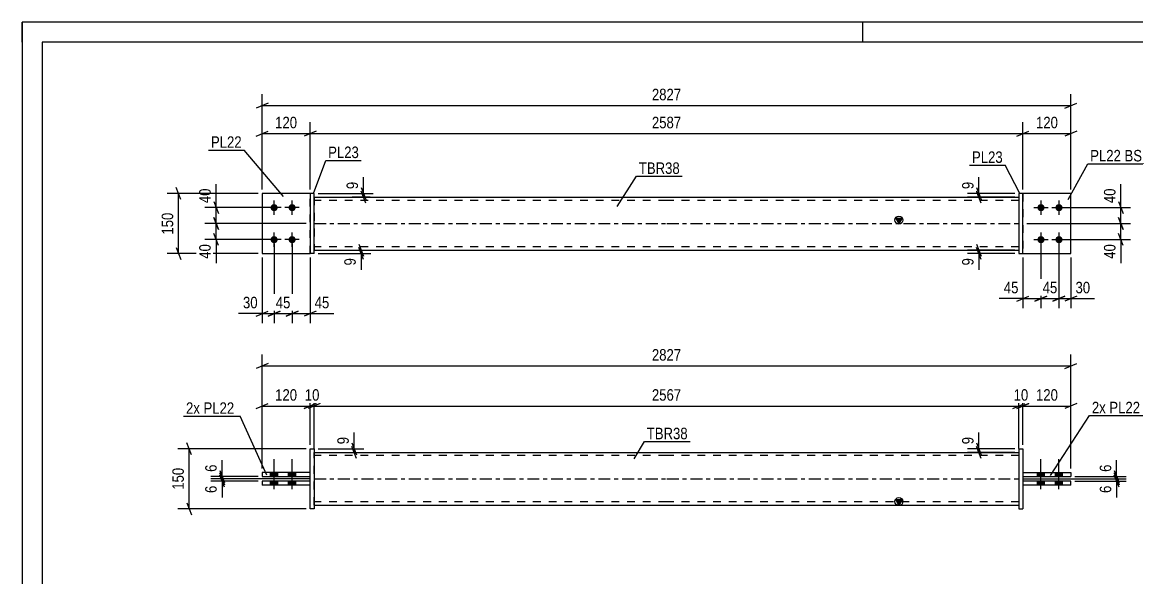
# Model space of a CAD drawing. Header units: millimetres. Extents: x 0 to 420, y 0 to 297.
# Drawn here: x 0 to 278.4, y 158.1 to 297 of the extents above; entities that cross this region are included whole.
import ezdxf

# ---------------------------------------------------------------- set-up
doc = ezdxf.new("R2010")
doc.units = ezdxf.units.MM
doc.linetypes.add('DXK_LINE_DOT2', pattern=[3.9198, 1.9599, -1.9599])
doc.linetypes.add('DXK_LINE_DOT3', pattern=[5.9187, 2.979, -0.9799, 0.9799, -0.9799])
doc.styles.add('Arial Narrow', font='ARIALN.TTF', dxfattribs={"height": 0.2})

# ---------------------------------------------------------------- blocks, each defined once
blk = doc.blocks.new('Unknown-489684410-1163')
at = {"color": 5, "linetype": 'Continuous'}
for p, q in [((420, 297), (0, 297)), ((0, 297), (0, 0)), ((0, 292), (0, 297)), ((210, 292), (210, 297)), ((415, 292), (5, 292)), ((5, 292), (5, 5))]:
    blk.add_line(p, q, dxfattribs=at)
blk = doc.blocks.new('Part-489684410-1448 - 1400')
at = {"color": 2, "linetype": 'Continuous'}
for p, q in [((71.92, 182.29), (59.92, 182.29)), ((59.92, 182.29), (59.92, 181.29)), ((71.92, 181.29), (59.92, 181.29)), ((71.92, 181.29), (71.92, 182.29))]:
    blk.add_line(p, q, dxfattribs=at)
blk = doc.blocks.new('Part-489684410-1456 - 1400')
at = {"color": 2, "linetype": 'Continuous'}
for p, q in [((250.02, 184.49), (250.02, 183.49)), ((250.02, 184.49), (262.02, 184.49)), ((262.02, 184.49), (262.02, 183.49)), ((250.02, 183.49), (262.02, 183.49))]:
    blk.add_line(p, q, dxfattribs=at)
blk = doc.blocks.new('Part-489684410-1476 - 1400')
at = {"linetype": 'Continuous'}
blk.add_hatch(color=2, dxfattribs=at).paths.add_polyline_path([(219.02, 176.29), (218.22, 177.69), (219.82, 177.69)])
at = {"color": 2, "linetype": 'Continuous'}
for p, q in [((72.92, 189.49), (160.92, 189.49)), ((161.02, 189.49), (249.02, 189.49)), ((72.92, 176.29), (160.92, 176.29)), ((161.02, 176.29), (249.02, 176.29)), ((219.02, 176.29), (218.22, 177.69)), ((218.22, 177.69), (219.82, 177.69)), ((219.82, 177.69), (219.02, 176.29))]:
    blk.add_line(p, q, dxfattribs=at)
at = {"color": 7, "linetype": 'DXK_LINE_DOT2'}
for p, q in [((72.92, 176.29), (72.92, 189.49)), ((249.02, 189.49), (249.02, 176.29)), ((160.92, 188.69), (72.92, 188.69)), ((249.02, 188.69), (161.02, 188.69)), ((160.92, 177.09), (72.92, 177.09)), ((249.02, 177.09), (161.02, 177.09))]:
    blk.add_line(p, q, dxfattribs=at)
at = {"color": 7, "linetype": 'DXK_LINE_DOT3'}
for p, q in [((72.92, 182.89), (160.92, 182.89)), ((161.02, 182.89), (249.02, 182.89))]:
    blk.add_line(p, q, dxfattribs=at)
at = {"color": 2, "linetype": 'Continuous'}
blk.add_circle((219.02, 177.19), 1, dxfattribs=at)
blk = doc.blocks.new('Bolt-489684410-1413 - 1400')
at = {"linetype": 'Continuous'}
for points in [[(62.02, 183.49), (63.82, 183.49), (63.82, 184.49), (62.02, 184.49)], [(62.02, 183.49), (63.82, 183.49), (63.82, 184.49), (62.02, 184.49)], [(66.52, 183.49), (68.32, 183.49), (68.32, 184.49), (66.52, 184.49)], [(66.52, 183.49), (68.32, 183.49), (68.32, 184.49), (66.52, 184.49)], [(62.02, 181.29), (63.82, 181.29), (63.82, 182.29), (62.02, 182.29)], [(62.02, 181.29), (63.82, 181.29), (63.82, 182.29), (62.02, 182.29)], [(66.52, 181.29), (68.32, 181.29), (68.32, 182.29), (66.52, 182.29)], [(66.52, 181.29), (68.32, 181.29), (68.32, 182.29), (66.52, 182.29)]]:
    blk.add_hatch(color=1, dxfattribs=at).paths.add_polyline_path(points)
at = {"color": 1, "linetype": 'Continuous'}
for p, q in [((62.92, 180.29), (62.92, 187.79)), ((62.92, 180.29), (62.92, 187.79)), ((67.42, 180.29), (67.42, 187.79)), ((67.42, 180.29), (67.42, 187.79)), ((62.02, 183.49), (62.02, 184.49)), ((62.02, 183.49), (62.02, 184.49)), ((63.82, 183.49), (63.82, 184.49)), ((63.82, 183.49), (63.82, 184.49)), ((66.52, 183.49), (66.52, 184.49)), ((66.52, 183.49), (66.52, 184.49)), ((68.32, 183.49), (68.32, 184.49)), ((68.32, 183.49), (68.32, 184.49)), ((62.02, 181.29), (62.02, 182.29)), ((62.02, 181.29), (62.02, 182.29)), ((63.82, 181.29), (63.82, 182.29)), ((63.82, 181.29), (63.82, 182.29)), ((66.52, 181.29), (66.52, 182.29)), ((66.52, 181.29), (66.52, 182.29)), ((68.32, 181.29), (68.32, 182.29)), ((68.32, 181.29), (68.32, 182.29))]:
    blk.add_line(p, q, dxfattribs=at)
blk = doc.blocks.new('Bolt-489684410-1414 - 1400')
at = {"linetype": 'Continuous'}
for points in [[(255.42, 184.49), (253.62, 184.49), (253.62, 183.49), (255.42, 183.49)], [(255.42, 184.49), (253.62, 184.49), (253.62, 183.49), (255.42, 183.49)], [(259.92, 184.49), (258.12, 184.49), (258.12, 183.49), (259.92, 183.49)], [(259.92, 184.49), (258.12, 184.49), (258.12, 183.49), (259.92, 183.49)], [(255.42, 182.29), (253.62, 182.29), (253.62, 181.29), (255.42, 181.29)], [(255.42, 182.29), (253.62, 182.29), (253.62, 181.29), (255.42, 181.29)], [(259.92, 182.29), (258.12, 182.29), (258.12, 181.29), (259.92, 181.29)], [(259.92, 182.29), (258.12, 182.29), (258.12, 181.29), (259.92, 181.29)]]:
    blk.add_hatch(color=1, dxfattribs=at).paths.add_polyline_path(points)
at = {"color": 1, "linetype": 'Continuous'}
for p, q in [((254.52, 180.29), (254.52, 187.79)), ((254.52, 180.29), (254.52, 187.79)), ((259.02, 180.29), (259.02, 187.79)), ((259.02, 180.29), (259.02, 187.79)), ((253.62, 183.49), (253.62, 184.49)), ((253.62, 183.49), (253.62, 184.49)), ((255.42, 183.49), (255.42, 184.49)), ((255.42, 183.49), (255.42, 184.49)), ((258.12, 183.49), (258.12, 184.49)), ((258.12, 183.49), (258.12, 184.49)), ((259.92, 183.49), (259.92, 184.49)), ((259.92, 183.49), (259.92, 184.49)), ((253.62, 181.29), (253.62, 182.29)), ((253.62, 181.29), (253.62, 182.29)), ((255.42, 181.29), (255.42, 182.29)), ((255.42, 181.29), (255.42, 182.29)), ((258.12, 181.29), (258.12, 182.29)), ((258.12, 181.29), (258.12, 182.29)), ((259.92, 181.29), (259.92, 182.29)), ((259.92, 181.29), (259.92, 182.29))]:
    blk.add_line(p, q, dxfattribs=at)
blk = doc.blocks.new('Part-489684410-1417 - 1400')
at = {"color": 2, "linetype": 'Continuous'}
for p, q in [((71.92, 190.39), (72.92, 190.39)), ((71.92, 175.39), (71.92, 190.39)), ((72.92, 190.39), (72.92, 175.39)), ((72.92, 175.39), (71.92, 175.39))]:
    blk.add_line(p, q, dxfattribs=at)
blk = doc.blocks.new('Part-489684410-1451 - 1400')
at = {"color": 2, "linetype": 'Continuous'}
for p, q in [((249.02, 190.39), (249.02, 175.39)), ((249.02, 190.39), (250.02, 190.39)), ((250.02, 190.39), (250.02, 175.39)), ((249.02, 175.39), (250.02, 175.39))]:
    blk.add_line(p, q, dxfattribs=at)
blk = doc.blocks.new('Part-489684410-1443 - 1400')
at = {"color": 2, "linetype": 'Continuous'}
for p, q in [((71.92, 184.49), (59.92, 184.49)), ((59.92, 184.49), (59.92, 183.49)), ((71.92, 183.49), (71.92, 184.49)), ((59.92, 183.49), (71.92, 183.49))]:
    blk.add_line(p, q, dxfattribs=at)
blk = doc.blocks.new('Part-489684410-1461 - 1400')
at = {"color": 2, "linetype": 'Continuous'}
for p, q in [((262.02, 182.29), (250.02, 182.29)), ((250.02, 182.29), (250.02, 181.29)), ((262.02, 181.29), (250.02, 181.29)), ((262.02, 181.29), (262.02, 182.29))]:
    blk.add_line(p, q, dxfattribs=at)
blk = doc.blocks.new('Part-489684410-1706 - 1681')
at = {"color": 2, "linetype": 'Continuous'}
for p, q in [((71.92, 254.16), (59.92, 254.16)), ((59.92, 254.16), (59.92, 239.16)), ((59.92, 239.16), (71.92, 239.16))]:
    blk.add_line(p, q, dxfattribs=at)
at = {"color": 7, "linetype": 'DXK_LINE_DOT2'}
blk.add_line((71.92, 239.16), (71.92, 254.16), dxfattribs=at)
blk = doc.blocks.new('Part-489684410-1747 - 1681')
at = {"linetype": 'Continuous'}
blk.add_hatch(color=2, dxfattribs=at).paths.add_polyline_path([(219.02, 246.66), (218.22, 248.06), (219.82, 248.06)])
at = {"color": 2, "linetype": 'Continuous'}
for p, q in [((72.92, 253.26), (160.92, 253.26)), ((161.02, 253.26), (249.02, 253.26)), ((219.02, 246.66), (218.22, 248.06)), ((218.22, 248.06), (219.82, 248.06)), ((219.82, 248.06), (219.02, 246.66)), ((72.92, 240.06), (160.92, 240.06)), ((161.02, 240.06), (249.02, 240.06))]:
    blk.add_line(p, q, dxfattribs=at)
at = {"color": 7, "linetype": 'DXK_LINE_DOT2'}
for p, q in [((72.92, 253.26), (72.92, 240.06)), ((160.92, 252.46), (72.92, 252.46)), ((249.02, 252.46), (161.02, 252.46)), ((249.02, 253.26), (249.02, 240.06)), ((160.92, 240.86), (72.92, 240.86)), ((249.02, 240.86), (161.02, 240.86))]:
    blk.add_line(p, q, dxfattribs=at)
at = {"color": 7, "linetype": 'DXK_LINE_DOT3'}
for p, q in [((72.92, 246.66), (160.92, 246.66)), ((161.02, 246.66), (249.02, 246.66))]:
    blk.add_line(p, q, dxfattribs=at)
at = {"color": 2, "linetype": 'Continuous'}
blk.add_circle((219.02, 247.56), 1, dxfattribs=at)
blk = doc.blocks.new('Part-489684410-1701 - 1681')
at = {"color": 2, "linetype": 'Continuous'}
for p, q in [((72.92, 254.16), (71.92, 254.16)), ((71.92, 254.16), (71.92, 239.16)), ((72.92, 239.16), (72.92, 254.16)), ((72.92, 239.16), (71.92, 239.16))]:
    blk.add_line(p, q, dxfattribs=at)
blk = doc.blocks.new('Bolt-489684410-1685 - 1681')
at = {"linetype": 'Continuous'}
for points in [[(62.92, 249.76, -1), (62.92, 251.56, -1)], [(67.42, 249.76, -1), (67.42, 251.56, -1)], [(62.92, 241.76, -1), (62.92, 243.56, -1)], [(67.42, 241.76, -1), (67.42, 243.56, -1)]]:
    blk.add_hatch(color=1, dxfattribs=at).paths.add_polyline_path(points)
at = {"color": 1, "linetype": 'Continuous'}
for p, q in [((64.72, 250.66), (61.12, 250.66)), ((62.92, 248.86), (62.92, 252.46)), ((69.22, 250.66), (65.62, 250.66)), ((67.42, 248.86), (67.42, 252.46)), ((64.72, 242.66), (61.12, 242.66)), ((62.92, 240.86), (62.92, 244.46)), ((69.22, 242.66), (65.62, 242.66)), ((67.42, 240.86), (67.42, 244.46))]:
    blk.add_line(p, q, dxfattribs=at)
blk = doc.blocks.new('Bolt-489684410-1686 - 1681')
at = {"linetype": 'Continuous'}
for points in [[(254.52, 251.56, -1), (254.52, 249.76, -1)], [(259.02, 251.56, -1), (259.02, 249.76, -1)], [(254.52, 243.56, -1), (254.52, 241.76, -1)], [(259.02, 243.56, -1), (259.02, 241.76, -1)]]:
    blk.add_hatch(color=1, dxfattribs=at).paths.add_polyline_path(points)
at = {"color": 1, "linetype": 'Continuous'}
for p, q in [((252.72, 250.66), (256.32, 250.66)), ((254.52, 252.46), (254.52, 248.86)), ((257.22, 250.66), (260.82, 250.66)), ((259.02, 252.46), (259.02, 248.86)), ((252.72, 242.66), (256.32, 242.66)), ((254.52, 244.46), (254.52, 240.86)), ((257.22, 242.66), (260.82, 242.66)), ((259.02, 244.46), (259.02, 240.86))]:
    blk.add_line(p, q, dxfattribs=at)
blk = doc.blocks.new('Part-489684410-1707 - 1681')
at = {"color": 7, "linetype": 'DXK_LINE_DOT2'}
for p, q in [((71.92, 254.16), (59.92, 254.16)), ((59.92, 254.16), (59.92, 239.16)), ((71.92, 239.16), (71.92, 254.16)), ((59.92, 239.16), (71.92, 239.16))]:
    blk.add_line(p, q, dxfattribs=at)
blk = doc.blocks.new('Part-489684410-1712 - 1681')
at = {"color": 2, "linetype": 'Continuous'}
for p, q in [((250.02, 254.16), (249.02, 254.16)), ((249.02, 254.16), (249.02, 239.16)), ((250.02, 239.16), (250.02, 254.16)), ((249.02, 239.16), (250.02, 239.16))]:
    blk.add_line(p, q, dxfattribs=at)
blk = doc.blocks.new('Part-489684410-1737 - 1681')
at = {"color": 2, "linetype": 'Continuous'}
for p, q in [((262.02, 254.16), (250.02, 254.16)), ((262.02, 239.16), (262.02, 254.16)), ((250.02, 239.16), (262.02, 239.16))]:
    blk.add_line(p, q, dxfattribs=at)
at = {"color": 7, "linetype": 'DXK_LINE_DOT2'}
blk.add_line((250.02, 254.16), (250.02, 239.16), dxfattribs=at)
blk = doc.blocks.new('Part-489684410-1742 - 1681')
at = {"color": 7, "linetype": 'DXK_LINE_DOT2'}
for p, q in [((262.02, 254.16), (250.02, 254.16)), ((250.02, 254.16), (250.02, 239.16)), ((262.02, 239.16), (262.02, 254.16)), ((250.02, 239.16), (262.02, 239.16))]:
    blk.add_line(p, q, dxfattribs=at)
blk = doc.blocks.new('StraightDimension-489684410-1537 - 1400')
at = {"color": 7, "linetype": 'Continuous'}
for p, q in [((59.92, 185.49), (59.92, 203.91)), ((71.92, 191.39), (71.92, 203.91)), ((58.42, 200.46), (61.42, 201.66)), ((59.92, 201.06), (71.92, 201.06)), ((73.42, 201.66), (70.42, 200.46))]:
    blk.add_line(p, q, dxfattribs=at)
at = {"color": 0}
blk.add_wipeout([(69.26, 201.81), (69.26, 206.01), (62.58, 206.01), (62.58, 201.81)], dxfattribs=at)
at = {"color": 3, "style": 'Arial Narrow'}
blk.add_text('120', height=2.863, dxfattribs=at).set_placement((63.18, 202.41))
blk = doc.blocks.new('StraightDimension-489684410-3421 - 1400')
at = {"color": 7, "linetype": 'Continuous'}
for p, q in [((70.92, 190.39), (38.86, 190.39)), ((42.31, 188.89), (41.11, 191.89)), ((41.71, 175.39), (41.71, 190.39)), ((41.11, 176.89), (42.31, 173.89)), ((70.92, 175.39), (38.86, 175.39))]:
    blk.add_line(p, q, dxfattribs=at)
at = {"color": 0}
blk.add_wipeout([(40.96, 186.23), (36.76, 186.23), (36.76, 179.54), (40.96, 179.54)], dxfattribs=at)
at = {"color": 3, "style": 'Arial Narrow'}
blk.add_text('150', height=2.863, rotation=90.0002, dxfattribs=at).set_placement((40.36, 180.14))
blk = doc.blocks.new('StraightDimension-489684410-1602 - 1400')
at = {"color": 7, "linetype": 'Continuous'}
for p, q in [((272.82, 184.39), (274.02, 181.39)), ((274.02, 180.79), (272.82, 183.79)), ((250.02, 182.89), (275.82, 182.89)), ((263.02, 182.29), (275.82, 182.29)), ((273.42, 182.29), (273.42, 182.89))]:
    blk.add_line(p, q, dxfattribs=at)
at = {"color": 0}
blk.add_wipeout([(272.67, 181.76), (268.47, 181.76), (268.47, 178.73), (272.67, 178.73)], dxfattribs=at)
at = {"color": 7, "linetype": 'Continuous'}
blk.add_line((273.42, 182.29), (273.42, 178.21), dxfattribs=at)
blk.add_line((273.42, 182.29), (273.42, 178.21), dxfattribs=at)
at = {"color": 3, "style": 'Arial Narrow'}
blk.add_text('6', height=2.86, rotation=90.0002, dxfattribs=at).set_placement((272.07, 179.33))
blk = doc.blocks.new('StraightDimension-489684410-1558 - 1400')
at = {"color": 7, "linetype": 'Continuous'}
for p, q in [((49.32, 184.39), (50.52, 181.39)), ((50.52, 180.79), (49.32, 183.79)), ((71.92, 182.89), (47.07, 182.89)), ((58.92, 182.29), (47.07, 182.29)), ((49.92, 182.29), (49.92, 182.89))]:
    blk.add_line(p, q, dxfattribs=at)
at = {"color": 0}
blk.add_wipeout([(49.17, 181.76), (44.97, 181.76), (44.97, 178.73), (49.17, 178.73)], dxfattribs=at)
at = {"color": 7, "linetype": 'Continuous'}
blk.add_line((49.92, 182.29), (49.92, 178.21), dxfattribs=at)
blk.add_line((49.92, 182.29), (49.92, 178.21), dxfattribs=at)
at = {"color": 3, "style": 'Arial Narrow'}
blk.add_text('6', height=2.86, rotation=90.0002, dxfattribs=at).set_placement((48.57, 179.33))
blk = doc.blocks.new('StraightDimension-489684410-1591 - 1400')
at = {"color": 7, "linetype": 'Continuous'}
for p, q in [((61.42, 211.68), (58.42, 210.48)), ((59.92, 185.49), (59.92, 213.93)), ((260.52, 210.48), (263.52, 211.68)), ((262.02, 185.49), (262.02, 213.93)), ((59.92, 211.08), (262.02, 211.08))]:
    blk.add_line(p, q, dxfattribs=at)
at = {"color": 0}
blk.add_wipeout([(165.23, 211.83), (165.23, 216.03), (156.71, 216.03), (156.71, 211.83)], dxfattribs=at)
at = {"color": 3, "style": 'Arial Narrow'}
blk.add_text('2827', height=2.863, dxfattribs=at).set_placement((157.31, 212.43))
blk = doc.blocks.new('StraightDimension-489684410-1517 - 1400')
at = {"color": 7, "linetype": 'Continuous'}
for p, q in [((72.92, 190.49), (72.92, 203.91)), ((249.02, 190.49), (249.02, 203.91)), ((74.42, 201.66), (71.42, 200.46)), ((72.92, 201.06), (249.02, 201.06)), ((247.52, 200.46), (250.52, 201.66))]:
    blk.add_line(p, q, dxfattribs=at)
at = {"color": 0}
blk.add_wipeout([(165.23, 201.81), (165.23, 206.01), (156.71, 206.01), (156.71, 201.81)], dxfattribs=at)
at = {"color": 3, "style": 'Arial Narrow'}
blk.add_text('2567', height=2.863, dxfattribs=at).set_placement((157.31, 202.41))
blk = doc.blocks.new('StraightDimension-489684410-1485 - 1400')
at = {"color": 7, "linetype": 'Continuous'}
for p, q in [((73.92, 190.39), (85.32, 190.39)), ((73.92, 189.49), (85.32, 189.49)), ((82.32, 191.89), (83.52, 188.89)), ((83.52, 187.99), (82.32, 190.99)), ((82.92, 189.49), (82.92, 190.39))]:
    blk.add_line(p, q, dxfattribs=at)
at = {"color": 0}
blk.add_wipeout([(82.17, 193.94), (77.97, 193.94), (77.97, 190.91), (82.17, 190.91)], dxfattribs=at)
at = {"color": 7, "linetype": 'Continuous'}
blk.add_line((82.92, 190.39), (82.92, 194.46), dxfattribs=at)
blk.add_line((82.92, 190.39), (82.92, 194.46), dxfattribs=at)
at = {"color": 3, "style": 'Arial Narrow'}
blk.add_text('9', height=2.86, rotation=90.0002, dxfattribs=at).set_placement((81.57, 191.51))
blk = doc.blocks.new('StraightDimension-489684410-1501 - 1400')
at = {"color": 7, "linetype": 'Continuous'}
for p, q in [((250.02, 191.39), (250.02, 203.91)), ((262.02, 185.49), (262.02, 203.91)), ((248.52, 200.46), (251.52, 201.66)), ((250.02, 201.06), (262.02, 201.06)), ((263.52, 201.66), (260.52, 200.46))]:
    blk.add_line(p, q, dxfattribs=at)
at = {"color": 0}
blk.add_wipeout([(259.36, 201.81), (259.36, 206.01), (252.68, 206.01), (252.68, 201.81)], dxfattribs=at)
at = {"color": 3, "style": 'Arial Narrow'}
blk.add_text('120', height=2.863, dxfattribs=at).set_placement((253.28, 202.41))
blk = doc.blocks.new('StraightDimension-489684410-1527 - 1400')
at = {"color": 7, "linetype": 'Continuous'}
for p, q in [((71.92, 191.39), (71.92, 203.91)), ((72.92, 190.49), (72.92, 203.91)), ((70.42, 200.46), (73.42, 201.66)), ((74.42, 201.66), (71.42, 200.46)), ((71.92, 201.06), (72.92, 201.06))]:
    blk.add_line(p, q, dxfattribs=at)
at = {"color": 0}
blk.add_wipeout([(74.85, 201.81), (74.85, 206.01), (69.99, 206.01), (69.99, 201.81)], dxfattribs=at)
at = {"color": 3, "style": 'Arial Narrow'}
blk.add_text('10', height=2.863, dxfattribs=at).set_placement((70.59, 202.41))
blk = doc.blocks.new('StraightDimension-489684410-1547 - 1400')
at = {"color": 7, "linetype": 'Continuous'}
for p, q in [((249.02, 190.49), (249.02, 203.91)), ((250.02, 191.39), (250.02, 203.91)), ((247.52, 200.46), (250.52, 201.66)), ((251.52, 201.66), (248.52, 200.46)), ((249.02, 201.06), (250.02, 201.06))]:
    blk.add_line(p, q, dxfattribs=at)
at = {"color": 0}
blk.add_wipeout([(251.95, 201.81), (251.95, 206.01), (247.09, 206.01), (247.09, 201.81)], dxfattribs=at)
at = {"color": 3, "style": 'Arial Narrow'}
blk.add_text('10', height=2.863, dxfattribs=at).set_placement((247.69, 202.41))
blk = doc.blocks.new('StraightDimension-489684410-1574 - 1400')
at = {"color": 7, "linetype": 'Continuous'}
for p, q in [((49.32, 184.99), (50.52, 181.99)), ((50.52, 181.39), (49.32, 184.39)), ((58.92, 183.49), (47.07, 183.49)), ((71.92, 182.89), (47.07, 182.89)), ((49.92, 182.89), (49.92, 183.49))]:
    blk.add_line(p, q, dxfattribs=at)
at = {"color": 0}
blk.add_wipeout([(49.17, 187.04), (44.97, 187.04), (44.97, 184.01), (49.17, 184.01)], dxfattribs=at)
at = {"color": 7, "linetype": 'Continuous'}
blk.add_line((49.92, 183.49), (49.92, 187.56), dxfattribs=at)
blk.add_line((49.92, 183.49), (49.92, 187.56), dxfattribs=at)
at = {"color": 3, "style": 'Arial Narrow'}
blk.add_text('6', height=2.86, rotation=90.0002, dxfattribs=at).set_placement((48.57, 184.61))
blk = doc.blocks.new('StraightDimension-489684410-1618 - 1400')
at = {"color": 7, "linetype": 'Continuous'}
for p, q in [((272.82, 184.99), (274.02, 181.99)), ((274.02, 181.39), (272.82, 184.39)), ((250.02, 182.89), (275.82, 182.89)), ((263.02, 183.49), (275.82, 183.49)), ((273.42, 182.89), (273.42, 183.49))]:
    blk.add_line(p, q, dxfattribs=at)
at = {"color": 0}
blk.add_wipeout([(272.67, 187.04), (268.47, 187.04), (268.47, 184.01), (272.67, 184.01)], dxfattribs=at)
at = {"color": 7, "linetype": 'Continuous'}
blk.add_line((273.42, 183.49), (273.42, 187.56), dxfattribs=at)
blk.add_line((273.42, 183.49), (273.42, 187.56), dxfattribs=at)
at = {"color": 3, "style": 'Arial Narrow'}
blk.add_text('6', height=2.86, rotation=90.0002, dxfattribs=at).set_placement((272.07, 184.61))
blk = doc.blocks.new('StraightDimension-489684410-1635 - 1400')
at = {"color": 7, "linetype": 'Continuous'}
for p, q in [((248.02, 190.39), (236.17, 190.39)), ((248.02, 189.49), (236.17, 189.49)), ((238.42, 191.89), (239.62, 188.89)), ((239.62, 187.99), (238.42, 190.99)), ((239.02, 189.49), (239.02, 190.39))]:
    blk.add_line(p, q, dxfattribs=at)
at = {"color": 0}
blk.add_wipeout([(238.27, 193.94), (234.07, 193.94), (234.07, 190.91), (238.27, 190.91)], dxfattribs=at)
at = {"color": 7, "linetype": 'Continuous'}
blk.add_line((239.02, 190.39), (239.02, 194.46), dxfattribs=at)
blk.add_line((239.02, 190.39), (239.02, 194.46), dxfattribs=at)
at = {"color": 3, "style": 'Arial Narrow'}
blk.add_text('9', height=2.86, rotation=90.0002, dxfattribs=at).set_placement((237.67, 191.51))
blk = doc.blocks.new('StraightDimension-489684410-1857 - 1681')
at = {"color": 7, "linetype": 'Continuous'}
for p, q in [((61.92, 250.66), (45.57, 250.66)), ((47.82, 252.16), (49.02, 249.16)), ((48.42, 246.66), (48.42, 250.66)), ((49.02, 245.16), (47.82, 248.16)), ((70.92, 246.66), (45.57, 246.66))]:
    blk.add_line(p, q, dxfattribs=at)
at = {"color": 0}
blk.add_wipeout([(47.67, 256.04), (43.47, 256.04), (43.47, 251.19), (47.67, 251.19)], dxfattribs=at)
at = {"color": 7, "linetype": 'Continuous'}
blk.add_line((48.42, 250.66), (48.42, 256.57), dxfattribs=at)
blk.add_line((48.42, 250.66), (48.42, 256.57), dxfattribs=at)
at = {"color": 3, "style": 'Arial Narrow'}
blk.add_text('40', height=2.863, rotation=90.0002, dxfattribs=at).set_placement((47.07, 251.79))
blk = doc.blocks.new('StraightDimension-489684410-1750 - 1681')
at = {"color": 7, "linetype": 'Continuous'}
for p, q in [((254.52, 241.66), (254.52, 225.51)), ((250.02, 238.16), (250.02, 225.51)), ((248.52, 227.31), (251.52, 228.51)), ((256.02, 228.51), (253.02, 227.31)), ((250.02, 227.91), (254.52, 227.91))]:
    blk.add_line(p, q, dxfattribs=at)
at = {"color": 0}
blk.add_wipeout([(249.5, 228.66), (249.5, 232.86), (244.64, 232.86), (244.64, 228.66)], dxfattribs=at)
at = {"color": 7, "linetype": 'Continuous'}
blk.add_line((250.02, 227.91), (244.11, 227.91), dxfattribs=at)
blk.add_line((250.02, 227.91), (244.11, 227.91), dxfattribs=at)
at = {"color": 3, "style": 'Arial Narrow'}
blk.add_text('45', height=2.863, dxfattribs=at).set_placement((245.24, 229.26))
blk = doc.blocks.new('StraightDimension-489684410-2725 - 1681')
at = {"color": 7, "linetype": 'Continuous'}
for p, q in [((248.02, 254.16), (236.17, 254.16)), ((238.42, 255.66), (239.62, 252.66)), ((239.62, 251.76), (238.42, 254.76)), ((239.02, 253.26), (239.02, 254.16)), ((248.02, 253.26), (236.17, 253.26))]:
    blk.add_line(p, q, dxfattribs=at)
at = {"color": 0}
blk.add_wipeout([(238.27, 257.72), (234.07, 257.72), (234.07, 254.69), (238.27, 254.69)], dxfattribs=at)
at = {"color": 7, "linetype": 'Continuous'}
blk.add_line((239.02, 254.16), (239.02, 258.24), dxfattribs=at)
blk.add_line((239.02, 254.16), (239.02, 258.24), dxfattribs=at)
at = {"color": 3, "style": 'Arial Narrow'}
blk.add_text('9', height=2.86, rotation=90.0002, dxfattribs=at).set_placement((237.67, 255.29))
blk = doc.blocks.new('StraightDimension-489684410-1772 - 1681')
at = {"color": 7, "linetype": 'Continuous'}
for p, q in [((254.52, 241.66), (254.52, 225.51)), ((259.02, 241.66), (259.02, 225.51)), ((253.02, 227.31), (256.02, 228.51)), ((260.52, 228.51), (257.52, 227.31)), ((254.52, 227.91), (259.02, 227.91))]:
    blk.add_line(p, q, dxfattribs=at)
at = {"color": 0}
blk.add_wipeout([(259.2, 228.66), (259.2, 232.86), (254.34, 232.86), (254.34, 228.66)], dxfattribs=at)
at = {"color": 3, "style": 'Arial Narrow'}
blk.add_text('45', height=2.863, dxfattribs=at).set_placement((254.94, 229.26))
blk = doc.blocks.new('StraightDimension-489684410-3401 - 1681')
at = {"color": 7, "linetype": 'Continuous'}
for p, q in [((58.92, 254.16), (36.2, 254.16)), ((39.65, 252.66), (38.45, 255.66)), ((39.05, 239.16), (39.05, 254.16)), ((38.45, 240.66), (39.65, 237.66)), ((58.92, 239.16), (36.2, 239.16))]:
    blk.add_line(p, q, dxfattribs=at)
at = {"color": 0}
blk.add_wipeout([(38.3, 250.01), (34.1, 250.01), (34.1, 243.32), (38.3, 243.32)], dxfattribs=at)
at = {"color": 3, "style": 'Arial Narrow'}
blk.add_text('150', height=2.863, rotation=90.0002, dxfattribs=at).set_placement((37.7, 243.92))
blk = doc.blocks.new('StraightDimension-489684410-1952 - 1681')
at = {"color": 7, "linetype": 'Continuous'}
for p, q in [((59.92, 255.16), (59.92, 272.01)), ((71.92, 255.16), (71.92, 272.01)), ((58.42, 268.56), (61.42, 269.76)), ((59.92, 269.16), (71.92, 269.16)), ((73.42, 269.76), (70.42, 268.56))]:
    blk.add_line(p, q, dxfattribs=at)
at = {"color": 0}
blk.add_wipeout([(69.26, 269.91), (69.26, 274.11), (62.58, 274.11), (62.58, 269.91)], dxfattribs=at)
at = {"color": 3, "style": 'Arial Narrow'}
blk.add_text('120', height=2.863, dxfattribs=at).set_placement((63.18, 270.51))
blk = doc.blocks.new('StraightDimension-489684410-1909 - 1681')
at = {"color": 7, "linetype": 'Continuous'}
for p, q in [((67.42, 241.66), (67.42, 221.76)), ((71.92, 238.16), (71.92, 221.76)), ((65.92, 223.56), (68.92, 224.76)), ((67.42, 224.16), (71.92, 224.16)), ((73.42, 224.76), (70.42, 223.56))]:
    blk.add_line(p, q, dxfattribs=at)
at = {"color": 0}
blk.add_wipeout([(77.3, 224.91), (77.3, 229.11), (72.45, 229.11), (72.45, 224.91)], dxfattribs=at)
at = {"color": 7, "linetype": 'Continuous'}
blk.add_line((71.92, 224.16), (77.83, 224.16), dxfattribs=at)
blk.add_line((71.92, 224.16), (77.83, 224.16), dxfattribs=at)
at = {"color": 3, "style": 'Arial Narrow'}
blk.add_text('45', height=2.863, dxfattribs=at).set_placement((73.05, 225.51))
blk = doc.blocks.new('StraightDimension-489684410-1788 - 1681')
at = {"color": 7, "linetype": 'Continuous'}
for p, q in [((259.02, 241.66), (259.02, 225.51)), ((262.02, 238.16), (262.02, 225.51)), ((257.52, 227.31), (260.52, 228.51)), ((263.52, 228.51), (260.52, 227.31)), ((259.02, 227.91), (262.02, 227.91))]:
    blk.add_line(p, q, dxfattribs=at)
at = {"color": 0}
blk.add_wipeout([(267.4, 228.66), (267.4, 232.86), (262.55, 232.86), (262.55, 228.66)], dxfattribs=at)
at = {"color": 7, "linetype": 'Continuous'}
blk.add_line((262.02, 227.91), (267.93, 227.91), dxfattribs=at)
blk.add_line((262.02, 227.91), (267.93, 227.91), dxfattribs=at)
at = {"color": 3, "style": 'Arial Narrow'}
blk.add_text('30', height=2.863, dxfattribs=at).set_placement((263.15, 229.26))
blk = doc.blocks.new('StraightDimension-489684410-1808 - 1681')
at = {"color": 7, "linetype": 'Continuous'}
for p, q in [((273.88, 248.16), (275.08, 245.16)), ((251.02, 246.66), (276.88, 246.66)), ((274.48, 242.66), (274.48, 246.66)), ((260.02, 242.66), (276.88, 242.66)), ((275.08, 241.16), (273.88, 244.16))]:
    blk.add_line(p, q, dxfattribs=at)
at = {"color": 0}
blk.add_wipeout([(273.73, 242.14), (269.53, 242.14), (269.53, 237.28), (273.73, 237.28)], dxfattribs=at)
at = {"color": 7, "linetype": 'Continuous'}
blk.add_line((274.48, 242.66), (274.48, 236.76), dxfattribs=at)
blk.add_line((274.48, 242.66), (274.48, 236.76), dxfattribs=at)
at = {"color": 3, "style": 'Arial Narrow'}
blk.add_text('40', height=2.863, rotation=90.0002, dxfattribs=at).set_placement((273.13, 237.88))
blk = doc.blocks.new('StraightDimension-489684410-1817 - 1681')
at = {"color": 7, "linetype": 'Continuous'}
for p, q in [((260.02, 250.66), (276.88, 250.66)), ((273.88, 252.16), (275.08, 249.16)), ((274.48, 246.66), (274.48, 250.66)), ((275.08, 245.16), (273.88, 248.16)), ((251.02, 246.66), (276.88, 246.66))]:
    blk.add_line(p, q, dxfattribs=at)
at = {"color": 0}
blk.add_wipeout([(273.73, 256.04), (269.53, 256.04), (269.53, 251.19), (273.73, 251.19)], dxfattribs=at)
at = {"color": 7, "linetype": 'Continuous'}
blk.add_line((274.48, 250.66), (274.48, 256.57), dxfattribs=at)
blk.add_line((274.48, 250.66), (274.48, 256.57), dxfattribs=at)
at = {"color": 3, "style": 'Arial Narrow'}
blk.add_text('40', height=2.863, rotation=90.0002, dxfattribs=at).set_placement((273.13, 251.79))
blk = doc.blocks.new('StraightDimension-489684410-1827 - 1681')
at = {"color": 7, "linetype": 'Continuous'}
for p, q in [((73.92, 254.16), (87.63, 254.16)), ((84.63, 255.66), (85.83, 252.66)), ((85.83, 251.76), (84.63, 254.76)), ((85.23, 253.26), (85.23, 254.16)), ((86.92, 253.26), (82.38, 253.26))]:
    blk.add_line(p, q, dxfattribs=at)
at = {"color": 0}
blk.add_wipeout([(84.48, 257.72), (80.28, 257.72), (80.28, 254.69), (84.48, 254.69)], dxfattribs=at)
at = {"color": 7, "linetype": 'Continuous'}
blk.add_line((85.23, 254.16), (85.23, 258.24), dxfattribs=at)
blk.add_line((85.23, 254.16), (85.23, 258.24), dxfattribs=at)
at = {"color": 3, "style": 'Arial Narrow'}
blk.add_text('9', height=2.86, rotation=90.0002, dxfattribs=at).set_placement((83.88, 255.29))
blk = doc.blocks.new('StraightDimension-489684410-1848 - 1681')
at = {"color": 7, "linetype": 'Continuous'}
for p, q in [((47.82, 248.16), (49.02, 245.16)), ((70.92, 246.66), (45.57, 246.66)), ((48.42, 242.66), (48.42, 246.66)), ((61.92, 242.66), (45.57, 242.66)), ((49.02, 241.16), (47.82, 244.16))]:
    blk.add_line(p, q, dxfattribs=at)
at = {"color": 0}
blk.add_wipeout([(47.67, 242.14), (43.47, 242.14), (43.47, 237.28), (47.67, 237.28)], dxfattribs=at)
at = {"color": 7, "linetype": 'Continuous'}
blk.add_line((48.42, 242.66), (48.42, 236.76), dxfattribs=at)
blk.add_line((48.42, 242.66), (48.42, 236.76), dxfattribs=at)
at = {"color": 3, "style": 'Arial Narrow'}
blk.add_text('40', height=2.863, rotation=90.0002, dxfattribs=at).set_placement((47.07, 237.88))
blk = doc.blocks.new('StraightDimension-489684410-1867 - 1681')
at = {"color": 7, "linetype": 'Continuous'}
for p, q in [((84.06, 241.56), (85.26, 238.56)), ((85.26, 237.66), (84.06, 240.66)), ((84.66, 239.16), (84.66, 240.06)), ((85.18, 240.06), (87.06, 240.06)), ((73.92, 239.16), (87.06, 239.16))]:
    blk.add_line(p, q, dxfattribs=at)
at = {"color": 0}
blk.add_wipeout([(83.91, 238.64), (79.71, 238.64), (79.71, 235.61), (83.91, 235.61)], dxfattribs=at)
at = {"color": 7, "linetype": 'Continuous'}
blk.add_line((84.66, 239.16), (84.66, 235.08), dxfattribs=at)
blk.add_line((84.66, 239.16), (84.66, 235.08), dxfattribs=at)
at = {"color": 3, "style": 'Arial Narrow'}
blk.add_text('9', height=2.86, rotation=90.0002, dxfattribs=at).set_placement((83.31, 236.21))
blk = doc.blocks.new('StraightDimension-489684410-1874 - 1681')
at = {"color": 7, "linetype": 'Continuous'}
for p, q in [((62.92, 241.66), (62.92, 221.76)), ((59.92, 238.16), (59.92, 221.76)), ((58.42, 223.56), (61.42, 224.76)), ((59.92, 224.16), (62.92, 224.16)), ((64.42, 224.76), (61.42, 223.56))]:
    blk.add_line(p, q, dxfattribs=at)
at = {"color": 0}
blk.add_wipeout([(59.4, 224.91), (59.4, 229.11), (54.54, 229.11), (54.54, 224.91)], dxfattribs=at)
at = {"color": 7, "linetype": 'Continuous'}
blk.add_line((59.92, 224.16), (54.01, 224.16), dxfattribs=at)
blk.add_line((59.92, 224.16), (54.01, 224.16), dxfattribs=at)
at = {"color": 3, "style": 'Arial Narrow'}
blk.add_text('30', height=2.863, dxfattribs=at).set_placement((55.14, 225.51))
blk = doc.blocks.new('StraightDimension-489684410-1893 - 1681')
at = {"color": 7, "linetype": 'Continuous'}
for p, q in [((62.92, 241.66), (62.92, 221.76)), ((67.42, 241.66), (67.42, 221.76)), ((61.42, 223.56), (64.42, 224.76)), ((62.92, 224.16), (67.42, 224.16)), ((68.92, 224.76), (65.92, 223.56))]:
    blk.add_line(p, q, dxfattribs=at)
at = {"color": 0}
blk.add_wipeout([(67.6, 224.91), (67.6, 229.11), (62.74, 229.11), (62.74, 224.91)], dxfattribs=at)
at = {"color": 3, "style": 'Arial Narrow'}
blk.add_text('45', height=2.863, dxfattribs=at).set_placement((63.34, 225.51))
blk = doc.blocks.new('StraightDimension-489684410-1932 - 1681')
at = {"color": 7, "linetype": 'Continuous'}
for p, q in [((59.92, 255.16), (59.92, 279.01)), ((262.02, 255.16), (262.02, 279.01)), ((61.42, 276.76), (58.42, 275.56)), ((59.92, 276.16), (262.02, 276.16)), ((260.52, 275.56), (263.52, 276.76))]:
    blk.add_line(p, q, dxfattribs=at)
at = {"color": 0}
blk.add_wipeout([(165.23, 276.91), (165.23, 281.11), (156.71, 281.11), (156.71, 276.91)], dxfattribs=at)
at = {"color": 3, "style": 'Arial Narrow'}
blk.add_text('2827', height=2.863, dxfattribs=at).set_placement((157.31, 277.51))
blk = doc.blocks.new('StraightDimension-489684410-1974 - 1681')
at = {"color": 7, "linetype": 'Continuous'}
for p, q in [((71.92, 255.16), (71.92, 272.01)), ((250.02, 255.16), (250.02, 272.01)), ((73.42, 269.76), (70.42, 268.56)), ((71.92, 269.16), (250.02, 269.16)), ((248.52, 268.56), (251.52, 269.76))]:
    blk.add_line(p, q, dxfattribs=at)
at = {"color": 0}
blk.add_wipeout([(165.23, 269.91), (165.23, 274.11), (156.71, 274.11), (156.71, 269.91)], dxfattribs=at)
at = {"color": 3, "style": 'Arial Narrow'}
blk.add_text('2587', height=2.863, dxfattribs=at).set_placement((157.31, 270.51))
blk = doc.blocks.new('StraightDimension-489684410-1999 - 1681')
at = {"color": 7, "linetype": 'Continuous'}
for p, q in [((250.02, 255.16), (250.02, 272.01)), ((262.02, 255.16), (262.02, 272.01)), ((248.52, 268.56), (251.52, 269.76)), ((250.02, 269.16), (262.02, 269.16)), ((263.52, 269.76), (260.52, 268.56))]:
    blk.add_line(p, q, dxfattribs=at)
at = {"color": 0}
blk.add_wipeout([(259.36, 269.91), (259.36, 274.11), (252.68, 274.11), (252.68, 269.91)], dxfattribs=at)
at = {"color": 3, "style": 'Arial Narrow'}
blk.add_text('120', height=2.863, dxfattribs=at).set_placement((253.28, 270.51))
blk = doc.blocks.new('StraightDimension-489684410-2732 - 1681')
at = {"color": 7, "linetype": 'Continuous'}
for p, q in [((248.02, 240.06), (236.17, 240.06)), ((238.42, 241.56), (239.62, 238.56)), ((239.62, 237.66), (238.42, 240.66)), ((239.02, 239.16), (239.02, 240.06)), ((248.02, 239.16), (236.17, 239.16))]:
    blk.add_line(p, q, dxfattribs=at)
at = {"color": 0}
blk.add_wipeout([(238.27, 238.64), (234.07, 238.64), (234.07, 235.61), (238.27, 235.61)], dxfattribs=at)
at = {"color": 7, "linetype": 'Continuous'}
blk.add_line((239.02, 239.16), (239.02, 235.08), dxfattribs=at)
blk.add_line((239.02, 239.16), (239.02, 235.08), dxfattribs=at)
at = {"color": 3, "style": 'Arial Narrow'}
blk.add_text('9', height=2.86, rotation=90.0002, dxfattribs=at).set_placement((237.67, 236.21))
blk = doc.blocks.new('Mark-489684410-1472 - 1400')
at = {"color": 0}
blk.add_wipeout([(166.26, 192.77), (166.26, 195.77), (156.03, 195.77), (156.03, 192.77)], dxfattribs=at)
blk.add_wipeout([(166.26, 192.77), (166.26, 195.77), (156.03, 195.77), (156.03, 192.77)], dxfattribs=at)
at = {"color": 30, "linetype": 'Continuous'}
for p, q in [((152.84, 187.85), (155.43, 192.17)), ((155.43, 192.17), (166.86, 192.17))]:
    blk.add_line(p, q, dxfattribs=at)
at = {"color": 3, "style": 'Arial Narrow'}
blk.add_text('TBR38', height=2.863, dxfattribs=at).set_placement((156.03, 192.77))
blk = doc.blocks.new('MarkSet-489684410-1666 - 1400')
at = {"color": 30, "linetype": 'Continuous'}
blk.add_line((61.09, 183.77), (54.46, 198.52), dxfattribs=at)
at = {"color": 0}
blk.add_wipeout([(44.38, 199.12), (44.38, 202.12), (40.91, 202.12), (40.91, 199.12)], dxfattribs=at)
blk.add_wipeout([(44.38, 199.12), (44.38, 202.12), (40.91, 202.12), (40.91, 199.12)], dxfattribs=at)
blk.add_wipeout([(52.96, 199.12), (52.96, 202.12), (45.28, 202.12), (45.28, 199.12)], dxfattribs=at)
blk.add_wipeout([(52.96, 199.12), (52.96, 202.12), (45.28, 202.12), (45.28, 199.12)], dxfattribs=at)
at = {"color": 30, "linetype": 'Continuous'}
blk.add_line((40.31, 198.52), (54.46, 198.52), dxfattribs=at)
at = {"color": 3, "style": 'Arial Narrow'}
for s, p in [('2x', (40.91, 199.12)), ('PL22', (45.28, 199.12))]:
    blk.add_text(s, height=2.863, dxfattribs=at).set_placement(p)
blk = doc.blocks.new('MarkSet-489684410-1672 - 1400')
at = {"color": 0}
blk.add_wipeout([(270.71, 199.26), (270.71, 202.26), (267.24, 202.26), (267.24, 199.26)], dxfattribs=at)
blk.add_wipeout([(270.71, 199.26), (270.71, 202.26), (267.24, 202.26), (267.24, 199.26)], dxfattribs=at)
at = {"color": 30, "linetype": 'Continuous'}
blk.add_line((256.92, 183.67), (266.64, 198.66), dxfattribs=at)
at = {"color": 0}
blk.add_wipeout([(279.29, 199.26), (279.29, 202.26), (271.61, 202.26), (271.61, 199.26)], dxfattribs=at)
blk.add_wipeout([(279.29, 199.26), (279.29, 202.26), (271.61, 202.26), (271.61, 199.26)], dxfattribs=at)
at = {"color": 30, "linetype": 'Continuous'}
blk.add_line((266.64, 198.66), (280.79, 198.66), dxfattribs=at)
at = {"color": 3, "style": 'Arial Narrow'}
for s, p in [('2x', (267.24, 199.26)), ('PL22', (271.61, 199.26))]:
    blk.add_text(s, height=2.863, dxfattribs=at).set_placement(p)
blk = doc.blocks.new('Mark-489684410-1702 - 1681')
at = {"color": 0}
blk.add_wipeout([(54.82, 265.62), (54.82, 268.62), (47.14, 268.62), (47.14, 265.62)], dxfattribs=at)
blk.add_wipeout([(54.82, 265.62), (54.82, 268.62), (47.14, 268.62), (47.14, 265.62)], dxfattribs=at)
at = {"color": 30, "linetype": 'Continuous'}
for p in [(46.54, 265.02), (65.26, 253.44)]:
    blk.add_line(p, (55.42, 265.02), dxfattribs=at)
at = {"color": 3, "style": 'Arial Narrow'}
blk.add_text('PL22', height=2.863, dxfattribs=at).set_placement((47.14, 265.62))
blk = doc.blocks.new('Mark-489684410-1697 - 1681')
at = {"color": 0}
blk.add_wipeout([(84.1, 263.06), (84.1, 266.06), (76.42, 266.06), (76.42, 263.06)], dxfattribs=at)
blk.add_wipeout([(84.1, 263.06), (84.1, 266.06), (76.42, 266.06), (76.42, 263.06)], dxfattribs=at)
at = {"color": 30, "linetype": 'Continuous'}
for p, q in [((72.78, 254.16), (75.82, 262.46)), ((75.82, 262.46), (84.7, 262.46))]:
    blk.add_line(p, q, dxfattribs=at)
at = {"color": 3, "style": 'Arial Narrow'}
blk.add_text('PL23', height=2.863, dxfattribs=at).set_placement((76.42, 263.06))
blk = doc.blocks.new('Mark-489684410-1708 - 1681')
at = {"color": 0}
blk.add_wipeout([(244.97, 261.85), (244.97, 264.85), (237.29, 264.85), (237.29, 261.85)], dxfattribs=at)
blk.add_wipeout([(244.97, 261.85), (244.97, 264.85), (237.29, 264.85), (237.29, 261.85)], dxfattribs=at)
at = {"color": 30, "linetype": 'Continuous'}
for p in [(236.69, 261.25), (249.23, 254.16)]:
    blk.add_line(p, (245.57, 261.25), dxfattribs=at)
at = {"color": 3, "style": 'Arial Narrow'}
blk.add_text('PL23', height=2.863, dxfattribs=at).set_placement((237.29, 261.85))
blk = doc.blocks.new('Mark-489684410-1743 - 1681')
at = {"color": 0}
blk.add_wipeout([(164.28, 259.1), (164.28, 262.1), (154.05, 262.1), (154.05, 259.1)], dxfattribs=at)
blk.add_wipeout([(164.28, 259.1), (164.28, 262.1), (154.05, 262.1), (154.05, 259.1)], dxfattribs=at)
at = {"color": 30, "linetype": 'Continuous'}
for p, q in [((148.62, 250.97), (153.45, 258.5)), ((153.45, 258.5), (164.88, 258.5))]:
    blk.add_line(p, q, dxfattribs=at)
at = {"color": 3, "style": 'Arial Narrow'}
blk.add_text('TBR38', height=2.863, dxfattribs=at).set_placement((154.05, 259.1))
blk = doc.blocks.new('MarkSet-489684410-3388 - 1681')
at = {"color": 0}
blk.add_wipeout([(274.49, 262.22), (274.49, 265.22), (266.82, 265.22), (266.82, 262.22)], dxfattribs=at)
blk.add_wipeout([(274.49, 262.22), (274.49, 265.22), (266.82, 265.22), (266.82, 262.22)], dxfattribs=at)
at = {"color": 30, "linetype": 'Continuous'}
blk.add_line((261.3, 252.66), (266.22, 261.62), dxfattribs=at)
at = {"color": 0}
blk.add_wipeout([(279.78, 262.22), (279.78, 265.22), (275.39, 265.22), (275.39, 262.22)], dxfattribs=at)
blk.add_wipeout([(279.78, 262.22), (279.78, 265.22), (275.39, 265.22), (275.39, 262.22)], dxfattribs=at)
at = {"color": 30, "linetype": 'Continuous'}
blk.add_line((266.22, 261.62), (280.38, 261.62), dxfattribs=at)
at = {"color": 3, "style": 'Arial Narrow'}
for s, p in [('PL22', (266.82, 262.22)), ('BS', (275.39, 262.22))]:
    blk.add_text(s, height=2.863, dxfattribs=at).set_placement(p)

msp = doc.modelspace()

# ---------------------------------------------------------------- block references
for name in ['Unknown-489684410-1163', 'Part-489684410-1706 - 1681', 'Part-489684410-1707 - 1681', 'Part-489684410-1701 - 1681', 'Part-489684410-1712 - 1681', 'Part-489684410-1737 - 1681', 'Part-489684410-1742 - 1681', 'Bolt-489684410-1685 - 1681', 'Part-489684410-1747 - 1681', 'Bolt-489684410-1686 - 1681', 'Part-489684410-1417 - 1400', 'Part-489684410-1476 - 1400', 'Part-489684410-1451 - 1400', 'Bolt-489684410-1413 - 1400', 'Bolt-489684410-1414 - 1400', 'Part-489684410-1443 - 1400', 'Part-489684410-1456 - 1400', 'Part-489684410-1448 - 1400', 'Part-489684410-1461 - 1400']:
    msp.add_blockref(name, (0, 0))

# ---------------------------------------------------------------- next in the draw order: block references
for name in ['StraightDimension-489684410-1857 - 1681', 'StraightDimension-489684410-2725 - 1681', 'StraightDimension-489684410-1909 - 1681', 'StraightDimension-489684410-1750 - 1681', 'StraightDimension-489684410-1537 - 1400', 'StraightDimension-489684410-1602 - 1400']:
    msp.add_blockref(name, (0, 0))

# ---------------------------------------------------------------- next in the draw order: block references
for name in ['StraightDimension-489684410-3401 - 1681', 'StraightDimension-489684410-1867 - 1681', 'StraightDimension-489684410-2732 - 1681', 'StraightDimension-489684410-1772 - 1681', 'StraightDimension-489684410-3421 - 1400']:
    msp.add_blockref(name, (0, 0))

# ---------------------------------------------------------------- next in the draw order: block references
for name in ['StraightDimension-489684410-1952 - 1681', 'StraightDimension-489684410-1848 - 1681', 'StraightDimension-489684410-1788 - 1681', 'StraightDimension-489684410-1558 - 1400']:
    msp.add_blockref(name, (0, 0))

# ---------------------------------------------------------------- next in the draw order: block references
for name in ['StraightDimension-489684410-1827 - 1681', 'StraightDimension-489684410-1808 - 1681', 'StraightDimension-489684410-1874 - 1681', 'StraightDimension-489684410-1591 - 1400']:
    msp.add_blockref(name, (0, 0))

# ---------------------------------------------------------------- next in the draw order: block references
for name in ['StraightDimension-489684410-1817 - 1681', 'StraightDimension-489684410-1893 - 1681', 'StraightDimension-489684410-1517 - 1400', 'StraightDimension-489684410-1574 - 1400']:
    msp.add_blockref(name, (0, 0))

# ---------------------------------------------------------------- next in the draw order: block references
for name in ['StraightDimension-489684410-1932 - 1681', 'StraightDimension-489684410-1501 - 1400', 'MarkSet-489684410-1666 - 1400', 'Mark-489684410-1472 - 1400', 'StraightDimension-489684410-1485 - 1400']:
    msp.add_blockref(name, (0, 0))

# ---------------------------------------------------------------- next in the draw order: block references
for name in ['StraightDimension-489684410-1974 - 1681', 'Mark-489684410-1702 - 1681', 'StraightDimension-489684410-1527 - 1400', 'StraightDimension-489684410-1547 - 1400', 'StraightDimension-489684410-1618 - 1400']:
    msp.add_blockref(name, (0, 0))

# ---------------------------------------------------------------- next in the draw order: block references
for name in ['StraightDimension-489684410-1999 - 1681', 'Mark-489684410-1697 - 1681', 'Mark-489684410-1743 - 1681', 'MarkSet-489684410-1672 - 1400', 'StraightDimension-489684410-1635 - 1400']:
    msp.add_blockref(name, (0, 0))

# ---------------------------------------------------------------- next in the draw order: block references
for name in ['Mark-489684410-1708 - 1681', 'MarkSet-489684410-3388 - 1681']:
    msp.add_blockref(name, (0, 0))

doc.saveas('drawing.dxf')
